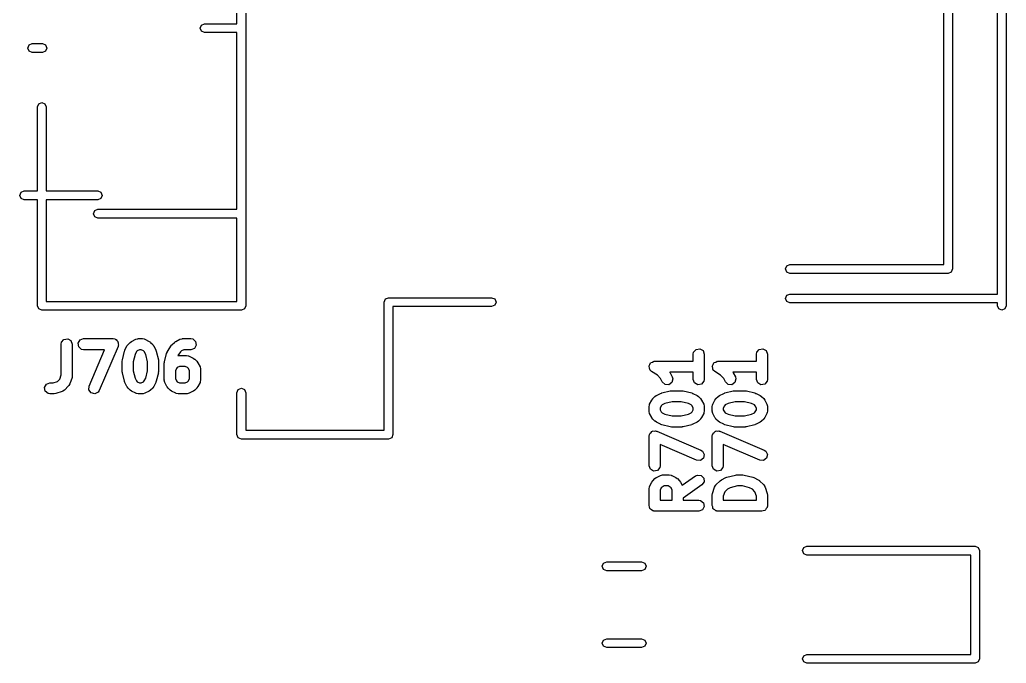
# Model space of a CAD drawing. Extents: x 59.1 to 151.1, y -119.5 to -80.2.
# Drawn here: x 136.59 to 149.99, y -99.86 to -91.12 of the extents above; entities that cross this region are included whole.
import ezdxf

# ---------------------------------------------------------------- set-up
doc = ezdxf.new("R2010")
doc.units = 0
doc.layers.add('BLACK', color=7, linetype='CONTINUOUS')

msp = doc.modelspace()

# ---------------------------------------------------------------- linework, layer by layer
at = {"layer": 'BLACK', "linetype": 'CONTINUOUS'}
for p, q in [((139.66, -85), (139.66, -95)), ((149.99, -85), (149.99, -95)), ((149.87, -94.84), (149.87, -85.16)), ((149.14, -94.44), (149.14, -85.56)), ((149.26, -85.5), (149.26, -94.5)), ((139.54, -91.17), (139.54, -88.79)), ((139.04, -91.23), (139.058, -91.1876)), ((139.058, -91.2724), (139.04, -91.23)), ((139.058, -91.1876), (139.1, -91.17)), ((139.1, -91.17), (139.54, -91.17)), ((139.1, -91.29), (139.058, -91.2724)), ((139.54, -91.29), (139.1, -91.29)), ((139.54, -93.69), (139.54, -91.29)), ((136.7, -91.5), (136.718, -91.4576)), ((136.718, -91.5424), (136.7, -91.5)), ((136.718, -91.4576), (136.76, -91.44)), ((136.76, -91.44), (136.9, -91.44)), ((136.9, -91.44), (136.942, -91.4576)), ((136.942, -91.4576), (136.96, -91.5)), ((136.96, -91.5), (136.942, -91.5424)), ((136.76, -91.56), (136.718, -91.5424)), ((136.9, -91.56), (136.76, -91.56)), ((136.942, -91.5424), (136.9, -91.56)), ((136.83, -92.3), (136.848, -92.2576)), ((136.83, -93.44), (136.83, -92.3)), ((136.848, -92.2576), (136.89, -92.24)), ((136.89, -92.24), (136.932, -92.2576)), ((136.932, -92.2576), (136.95, -92.3)), ((136.95, -92.3), (136.95, -93.44)), ((136.59, -93.5), (136.608, -93.4576)), ((136.608, -93.5424), (136.59, -93.5)), ((136.608, -93.4576), (136.65, -93.44)), ((136.65, -93.44), (136.83, -93.44)), ((136.95, -93.44), (137.65, -93.44)), ((137.65, -93.44), (137.692, -93.4576)), ((137.692, -93.4576), (137.71, -93.5)), ((137.71, -93.5), (137.692, -93.5424)), ((136.65, -93.56), (136.608, -93.5424)), ((136.83, -93.56), (136.65, -93.56)), ((136.83, -95), (136.83, -93.56)), ((137.65, -93.56), (136.95, -93.56)), ((136.95, -93.56), (136.95, -94.94)), ((137.692, -93.5424), (137.65, -93.56)), ((137.59, -93.75), (137.608, -93.7076)), ((137.608, -93.7924), (137.59, -93.75)), ((137.608, -93.7076), (137.65, -93.69)), ((137.65, -93.81), (137.608, -93.7924)), ((137.65, -93.69), (139.54, -93.69)), ((139.54, -93.81), (137.65, -93.81)), ((139.54, -94.94), (139.54, -93.81)), ((146.99, -94.5), (147.008, -94.4576)), ((147.008, -94.4576), (147.05, -94.44)), ((147.05, -94.44), (149.14, -94.44)), ((147.008, -94.5424), (146.99, -94.5)), ((147.05, -94.56), (147.008, -94.5424)), ((149.2, -94.56), (147.05, -94.56)), ((149.242, -94.5424), (149.2, -94.56)), ((149.26, -94.5), (149.242, -94.5424)), ((146.99, -94.9), (147.008, -94.8576)), ((147.008, -94.8576), (147.05, -94.84)), ((147.05, -94.84), (149.87, -94.84)), ((136.848, -95.0424), (136.83, -95)), ((136.95, -94.94), (139.54, -94.94)), ((139.66, -95), (139.642, -95.0424)), ((141.54, -94.95), (141.558, -94.9076)), ((141.54, -96.69), (141.54, -94.95)), ((141.558, -94.9076), (141.6, -94.89)), ((141.6, -94.89), (143, -94.89)), ((143, -94.89), (143.042, -94.9076)), ((143.042, -94.9924), (143, -95.01)), ((143.042, -94.9076), (143.06, -94.95)), ((143.06, -94.95), (143.042, -94.9924)), ((147.008, -94.9424), (146.99, -94.9)), ((147.05, -94.96), (147.008, -94.9424)), ((149.87, -94.96), (147.05, -94.96)), ((149.87, -95), (149.87, -94.96)), ((149.888, -95.0424), (149.87, -95)), ((149.99, -95), (149.972, -95.0424)), ((136.89, -95.06), (136.848, -95.0424)), ((139.6, -95.06), (136.89, -95.06)), ((139.642, -95.0424), (139.6, -95.06)), ((143, -95.01), (141.66, -95.01)), ((141.66, -95.01), (141.66, -96.75)), ((149.93, -95.06), (149.888, -95.0424)), ((149.972, -95.0424), (149.93, -95.06)), ((137.154, -95.5214), (137.158, -95.4958)), ((137.154, -95.9378), (137.154, -95.5214)), ((137.158, -95.4958), (137.191, -95.4565)), ((137.191, -95.4565), (137.242, -95.4476)), ((137.242, -95.4476), (137.286, -95.4732)), ((137.286, -95.4732), (137.304, -95.5214)), ((137.304, -95.5214), (137.304, -95.95)), ((137.383, -95.5084), (137.409, -95.464)), ((137.392, -95.5589), (137.383, -95.5084)), ((137.409, -95.464), (137.457, -95.4464)), ((137.457, -95.4464), (137.857, -95.4464)), ((137.857, -95.4464), (137.883, -95.451)), ((137.883, -95.451), (137.89, -95.4566)), ((137.89, -95.4566), (137.898, -95.4587)), ((137.898, -95.4587), (137.909, -95.4727)), ((137.909, -95.4727), (137.922, -95.4839)), ((137.922, -95.4839), (137.924, -95.4927)), ((137.924, -95.4927), (137.929, -95.4997)), ((137.931, -95.5345), (137.927, -95.5421)), ((137.929, -95.4997), (137.928, -95.5172)), ((137.928, -95.5172), (137.931, -95.5345)), ((138.047, -95.545), (138.061, -95.527)), ((138.061, -95.5255), (138.09, -95.497)), ((138.061, -95.527), (138.061, -95.5255)), ((138.09, -95.497), (138.108, -95.4841)), ((138.108, -95.4841), (138.109, -95.4829)), ((138.109, -95.4829), (138.166, -95.4543)), ((138.166, -95.4543), (138.191, -95.4469)), ((138.191, -95.4469), (138.196, -95.448)), ((138.196, -95.448), (138.2, -95.4464)), ((138.2, -95.4464), (138.257, -95.4464)), ((138.257, -95.4464), (138.283, -95.451)), ((138.283, -95.451), (138.286, -95.4538)), ((138.286, -95.4538), (138.291, -95.4543)), ((138.291, -95.4543), (138.348, -95.4829)), ((138.348, -95.4829), (138.366, -95.4963)), ((138.366, -95.4963), (138.367, -95.497)), ((138.367, -95.497), (138.396, -95.5255)), ((138.396, -95.5255), (138.409, -95.5439)), ((138.595, -95.6227), (138.652, -95.537)), ((138.652, -95.537), (138.66, -95.5287)), ((138.66, -95.5287), (138.661, -95.5255)), ((138.661, -95.5255), (138.69, -95.497)), ((138.69, -95.497), (138.708, -95.4841)), ((138.708, -95.4841), (138.709, -95.4829)), ((138.709, -95.4829), (138.766, -95.4543)), ((138.766, -95.4543), (138.791, -95.4469)), ((138.791, -95.4469), (138.796, -95.448)), ((138.796, -95.448), (138.8, -95.4464)), ((138.8, -95.4464), (138.914, -95.4464)), ((138.914, -95.4464), (138.94, -95.451)), ((138.94, -95.451), (138.979, -95.4839)), ((138.988, -95.5345), (138.962, -95.5789)), ((138.979, -95.4839), (138.988, -95.5345)), ((137.431, -95.5919), (137.392, -95.5589)), ((137.457, -95.5964), (137.431, -95.5919)), ((137.743, -95.5964), (137.457, -95.5964)), ((137.531, -96.0919), (137.743, -95.5964)), ((137.926, -95.551), (137.669, -96.151)), ((137.927, -95.5421), (137.926, -95.551)), ((137.984, -95.7318), (138.013, -95.6175)), ((138.013, -95.6175), (138.018, -95.6057)), ((138.018, -95.6057), (138.019, -95.6022)), ((138.019, -95.6022), (138.047, -95.545)), ((138.156, -95.6619), (138.132, -95.7592)), ((138.176, -95.623), (138.156, -95.6619)), ((138.187, -95.6116), (138.176, -95.623)), ((138.218, -95.5964), (138.187, -95.6116)), ((138.239, -95.5964), (138.218, -95.5964)), ((138.27, -95.6116), (138.239, -95.5964)), ((138.281, -95.623), (138.27, -95.6116)), ((138.301, -95.6619), (138.281, -95.623)), ((138.325, -95.7592), (138.301, -95.6619)), ((138.409, -95.5439), (138.41, -95.545)), ((138.41, -95.545), (138.439, -95.6022)), ((138.439, -95.6022), (138.442, -95.6146)), ((138.442, -95.6146), (138.444, -95.6175)), ((138.444, -95.6175), (138.473, -95.7318)), ((138.556, -95.7604), (138.584, -95.6461)), ((138.584, -95.6461), (138.595, -95.6231)), ((138.595, -95.6231), (138.595, -95.6227)), ((138.773, -95.6264), (138.739, -95.6763)), ((138.739, -95.6763), (138.743, -95.675)), ((138.743, -95.675), (138.857, -95.675)), ((138.787, -95.6116), (138.773, -95.6264)), ((138.818, -95.5964), (138.787, -95.6116)), ((138.914, -95.5964), (138.818, -95.5964)), ((138.857, -95.675), (138.883, -95.6795)), ((138.962, -95.5789), (138.914, -95.5964)), ((145.738, -95.6571), (145.743, -95.6315)), ((145.738, -95.7536), (145.738, -95.6571)), ((145.743, -95.6315), (145.776, -95.5922)), ((145.776, -95.5922), (145.826, -95.5833)), ((145.826, -95.5833), (145.871, -95.6089)), ((145.871, -95.6089), (145.888, -95.6571)), ((145.888, -95.6571), (145.888, -96)), ((146.596, -95.6571), (146.601, -95.6315)), ((146.596, -95.7536), (146.596, -95.6571)), ((146.601, -95.6315), (146.634, -95.5922)), ((146.634, -95.5922), (146.684, -95.5833)), ((146.684, -95.5833), (146.729, -95.6089)), ((146.729, -95.6089), (146.746, -95.6571)), ((146.746, -95.6571), (146.746, -96)), ((137.982, -95.75), (137.985, -95.7353)), ((137.982, -95.8929), (137.982, -95.75)), ((137.985, -95.7353), (137.984, -95.7318)), ((138.132, -95.7592), (138.132, -95.8836)), ((138.325, -95.8836), (138.325, -95.7592)), ((138.473, -95.7318), (138.474, -95.7467)), ((138.474, -95.7467), (138.475, -95.75)), ((138.475, -95.75), (138.475, -95.8929)), ((138.554, -95.7786), (138.556, -95.7638)), ((138.554, -96.0071), (138.554, -95.7786)), ((138.556, -95.7638), (138.556, -95.7604)), ((138.883, -95.6795), (138.886, -95.6824)), ((138.886, -95.6824), (138.891, -95.6829)), ((138.891, -95.6829), (138.948, -95.7115)), ((138.948, -95.7115), (138.966, -95.7248)), ((138.966, -95.7248), (138.967, -95.7255)), ((138.967, -95.7255), (138.996, -95.7541)), ((138.996, -95.7541), (139.009, -95.7725)), ((139.009, -95.7725), (139.01, -95.7736)), ((139.01, -95.7736), (139.039, -95.8307)), ((145.14, -95.8155), (145.15, -95.7967)), ((145.15, -95.7967), (145.159, -95.7768)), ((145.159, -95.7768), (145.163, -95.7749)), ((145.163, -95.7749), (145.165, -95.7711)), ((145.165, -95.7711), (145.186, -95.7637)), ((145.186, -95.7637), (145.205, -95.754)), ((145.205, -95.754), (145.209, -95.755)), ((145.209, -95.755), (145.213, -95.7536)), ((145.213, -95.7536), (145.738, -95.7536)), ((145.998, -95.8155), (146.008, -95.7967)), ((146.008, -95.7967), (146.017, -95.7768)), ((146.017, -95.7768), (146.021, -95.7749)), ((146.021, -95.7749), (146.023, -95.7711)), ((146.023, -95.7711), (146.044, -95.7637)), ((146.044, -95.7637), (146.063, -95.754)), ((146.063, -95.754), (146.067, -95.755)), ((146.067, -95.755), (146.071, -95.7536)), ((146.071, -95.7536), (146.596, -95.7536)), ((137.134, -95.9952), (137.154, -95.9378)), ((137.983, -95.8961), (137.982, -95.8929)), ((137.984, -95.911), (137.983, -95.8961)), ((138.013, -96.0253), (137.984, -95.911)), ((138.132, -95.8836), (138.156, -95.981)), ((138.301, -95.981), (138.325, -95.8836)), ((138.473, -95.911), (138.444, -96.0253)), ((138.475, -95.8929), (138.472, -95.9076)), ((138.472, -95.9076), (138.473, -95.911)), ((138.719, -95.8516), (138.704, -95.882)), ((138.704, -95.882), (138.704, -95.9894)), ((138.73, -95.8402), (138.719, -95.8516)), ((138.761, -95.825), (138.73, -95.8402)), ((138.839, -95.825), (138.761, -95.825)), ((138.87, -95.8402), (138.839, -95.825)), ((138.881, -95.8516), (138.87, -95.8402)), ((138.896, -95.882), (138.881, -95.8516)), ((138.896, -95.9894), (138.896, -95.882)), ((139.039, -95.8307), (139.046, -95.8557)), ((139.046, -95.8557), (139.045, -95.8601)), ((139.045, -95.8601), (139.046, -95.8643)), ((139.046, -95.8643), (139.046, -96.0071)), ((145.139, -95.8237), (145.14, -95.8198)), ((145.145, -95.8446), (145.139, -95.8237)), ((145.14, -95.8198), (145.14, -95.8155)), ((145.148, -95.8661), (145.145, -95.8446)), ((145.152, -95.8688), (145.148, -95.8661)), ((145.153, -95.873), (145.152, -95.8688)), ((145.172, -95.891), (145.153, -95.873)), ((145.251, -95.944), (145.172, -95.891)), ((145.295, -95.9873), (145.251, -95.944)), ((145.738, -95.9036), (145.419, -95.9036)), ((145.419, -95.9036), (145.422, -95.9082)), ((145.422, -95.9082), (145.423, -95.9093)), ((145.423, -95.9093), (145.452, -95.9665)), ((145.738, -96), (145.738, -95.9036)), ((145.997, -95.8237), (145.998, -95.8198)), ((146.003, -95.8446), (145.997, -95.8237)), ((145.998, -95.8198), (145.998, -95.8155)), ((146.006, -95.8661), (146.003, -95.8446)), ((146.01, -95.8688), (146.006, -95.8661)), ((146.011, -95.873), (146.01, -95.8688)), ((146.03, -95.891), (146.011, -95.873)), ((146.109, -95.944), (146.03, -95.891)), ((146.153, -95.9873), (146.109, -95.944)), ((146.596, -95.9036), (146.277, -95.9036)), ((146.277, -95.9036), (146.28, -95.9082)), ((146.28, -95.9082), (146.281, -95.9093)), ((146.281, -95.9093), (146.31, -95.9665)), ((146.596, -96), (146.596, -95.9036)), ((136.926, -96.1084), (136.952, -96.064)), ((136.952, -96.064), (137, -96.0464)), ((137, -96.0464), (137.045, -96.0464)), ((137.045, -96.0464), (137.102, -96.0273)), ((137.102, -96.0273), (137.134, -95.9952)), ((137.271, -96.0594), (137.259, -96.0823)), ((137.3, -95.9737), (137.271, -96.0594)), ((137.304, -95.95), (137.3, -95.9721)), ((137.3, -95.9721), (137.3, -95.9737)), ((138.015, -96.0283), (138.013, -96.0253)), ((138.019, -96.0407), (138.015, -96.0283)), ((138.047, -96.0978), (138.019, -96.0407)), ((138.156, -95.981), (138.176, -96.0199)), ((138.176, -96.0199), (138.187, -96.0312)), ((138.187, -96.0312), (138.218, -96.0464)), ((138.218, -96.0464), (138.239, -96.0464)), ((138.239, -96.0464), (138.27, -96.0312)), ((138.27, -96.0312), (138.281, -96.0199)), ((138.281, -96.0199), (138.301, -95.981)), ((138.439, -96.0407), (138.41, -96.0978)), ((138.444, -96.0253), (138.439, -96.0372)), ((138.439, -96.0372), (138.439, -96.0407)), ((138.555, -96.0114), (138.554, -96.0071)), ((138.554, -96.0157), (138.555, -96.0114)), ((138.561, -96.0407), (138.554, -96.0157)), ((138.59, -96.0978), (138.561, -96.0407)), ((138.704, -95.9894), (138.719, -96.0199)), ((138.719, -96.0199), (138.73, -96.0312)), ((138.73, -96.0312), (138.761, -96.0464)), ((138.761, -96.0464), (138.839, -96.0464)), ((138.839, -96.0464), (138.87, -96.0312)), ((138.87, -96.0312), (138.881, -96.0199)), ((138.881, -96.0199), (138.896, -95.9894)), ((139.039, -96.0407), (139.01, -96.0978)), ((139.042, -96.0328), (139.039, -96.0362)), ((139.039, -96.0362), (139.039, -96.0407)), ((139.046, -96.0071), (139.042, -96.0328)), ((145.318, -96.0335), (145.295, -95.9873)), ((145.355, -96.0688), (145.318, -96.0335)), ((145.406, -96.0719), (145.355, -96.0688)), ((145.447, -96.0413), (145.406, -96.0719)), ((145.459, -95.9914), (145.447, -96.0413)), ((145.452, -95.9665), (145.459, -95.9914)), ((145.756, -96.0482), (145.738, -96)), ((145.8, -96.0739), (145.756, -96.0482)), ((145.851, -96.065), (145.8, -96.0739)), ((145.884, -96.0257), (145.851, -96.065)), ((145.888, -96), (145.884, -96.0257)), ((146.176, -96.0335), (146.153, -95.9873)), ((146.213, -96.0688), (146.176, -96.0335)), ((146.264, -96.0719), (146.213, -96.0688)), ((146.305, -96.0413), (146.264, -96.0719)), ((146.317, -95.9914), (146.305, -96.0413)), ((146.31, -95.9665), (146.317, -95.9914)), ((146.614, -96.0482), (146.596, -96)), ((146.658, -96.0739), (146.614, -96.0482)), ((146.709, -96.065), (146.658, -96.0739)), ((146.742, -96.0257), (146.709, -96.065)), ((146.746, -96), (146.742, -96.0257)), ((136.935, -96.1589), (136.926, -96.1084)), ((136.974, -96.1919), (136.935, -96.1589)), ((137, -96.1964), (136.974, -96.1919)), ((137.057, -96.1964), (137, -96.1964)), ((137.059, -96.1959), (137.057, -96.1964)), ((137.081, -96.1926), (137.059, -96.1959)), ((137.167, -96.164), (137.081, -96.1926)), ((137.17, -96.1612), (137.167, -96.164)), ((137.175, -96.1608), (137.17, -96.1612)), ((137.196, -96.1459), (137.175, -96.1608)), ((137.253, -96.0887), (137.196, -96.1459)), ((137.255, -96.0847), (137.253, -96.0887)), ((137.259, -96.0823), (137.255, -96.0847)), ((137.528, -96.1431), (137.531, -96.0919)), ((137.559, -96.1842), (137.528, -96.1431)), ((137.609, -96.1959), (137.559, -96.1842)), ((137.655, -96.1728), (137.609, -96.1959)), ((137.669, -96.151), (137.655, -96.1728)), ((138.048, -96.099), (138.047, -96.0978)), ((138.061, -96.1173), (138.048, -96.099)), ((138.09, -96.1459), (138.061, -96.1173)), ((138.091, -96.1466), (138.09, -96.1459)), ((138.109, -96.1599), (138.091, -96.1466)), ((138.166, -96.1885), (138.109, -96.1599)), ((138.171, -96.189), (138.166, -96.1885)), ((138.174, -96.1919), (138.171, -96.189)), ((138.2, -96.1964), (138.174, -96.1919)), ((138.257, -96.1964), (138.2, -96.1964)), ((138.261, -96.1949), (138.257, -96.1964)), ((138.266, -96.1959), (138.261, -96.1949)), ((138.291, -96.1885), (138.266, -96.1959)), ((138.348, -96.1599), (138.291, -96.1885)), ((138.349, -96.1587), (138.348, -96.1599)), ((138.367, -96.1459), (138.349, -96.1587)), ((138.396, -96.1173), (138.367, -96.1459)), ((138.397, -96.1158), (138.396, -96.1173)), ((138.41, -96.0978), (138.397, -96.1158)), ((138.591, -96.099), (138.59, -96.0978)), ((138.604, -96.1173), (138.591, -96.099)), ((138.633, -96.1459), (138.604, -96.1173)), ((138.634, -96.1466), (138.633, -96.1459)), ((138.652, -96.1599), (138.634, -96.1466)), ((138.709, -96.1885), (138.652, -96.1599)), ((138.714, -96.189), (138.709, -96.1885)), ((138.717, -96.1919), (138.714, -96.189)), ((138.743, -96.1964), (138.717, -96.1919)), ((138.857, -96.1964), (138.743, -96.1964)), ((138.861, -96.1949), (138.857, -96.1964)), ((138.866, -96.1959), (138.861, -96.1949)), ((138.891, -96.1885), (138.866, -96.1959)), ((138.948, -96.1599), (138.891, -96.1885)), ((138.949, -96.1587), (138.948, -96.1599)), ((138.967, -96.1459), (138.949, -96.1587)), ((138.996, -96.1173), (138.967, -96.1459)), ((138.997, -96.1158), (138.996, -96.1173)), ((139.01, -96.0978), (138.997, -96.1158)), ((139.54, -96.18), (139.558, -96.1376)), ((139.54, -96.75), (139.54, -96.18)), ((139.558, -96.1376), (139.6, -96.12)), ((139.6, -96.12), (139.642, -96.1376)), ((139.642, -96.1376), (139.66, -96.18)), ((139.66, -96.18), (139.66, -96.69)), ((145.237, -96.2186), (145.294, -96.1901)), ((145.294, -96.1901), (145.307, -96.1864)), ((145.307, -96.1864), (145.31, -96.1844)), ((145.31, -96.1844), (145.424, -96.1558)), ((145.424, -96.1558), (145.439, -96.1548)), ((145.439, -96.1548), (145.442, -96.1536)), ((145.442, -96.1536), (145.585, -96.1536)), ((145.585, -96.1536), (145.6, -96.1562)), ((145.6, -96.1562), (145.603, -96.1558)), ((145.603, -96.1558), (145.717, -96.1844)), ((145.717, -96.1844), (145.729, -96.1897)), ((145.729, -96.1897), (145.733, -96.1901)), ((145.733, -96.1901), (145.79, -96.2186)), ((146.095, -96.2186), (146.152, -96.1901)), ((146.152, -96.1901), (146.165, -96.1864)), ((146.165, -96.1864), (146.168, -96.1844)), ((146.168, -96.1844), (146.282, -96.1558)), ((146.282, -96.1558), (146.297, -96.1548)), ((146.297, -96.1548), (146.3, -96.1536)), ((146.3, -96.1536), (146.443, -96.1536)), ((146.443, -96.1536), (146.458, -96.1562)), ((146.458, -96.1562), (146.461, -96.1558)), ((146.461, -96.1558), (146.575, -96.1844)), ((146.575, -96.1844), (146.587, -96.1897)), ((146.587, -96.1897), (146.591, -96.1901)), ((146.591, -96.1901), (146.648, -96.2186)), ((145.138, -96.3714), (145.143, -96.3458)), ((145.143, -96.3458), (145.146, -96.3423)), ((145.146, -96.3379), (145.175, -96.2807)), ((145.146, -96.3423), (145.146, -96.3379)), ((145.175, -96.2807), (145.188, -96.2627)), ((145.188, -96.2627), (145.189, -96.2613)), ((145.189, -96.2613), (145.218, -96.2327)), ((145.218, -96.2327), (145.236, -96.2198)), ((145.236, -96.2198), (145.237, -96.2186)), ((145.354, -96.3279), (145.315, -96.3474)), ((145.451, -96.3036), (145.354, -96.3279)), ((145.576, -96.3036), (145.451, -96.3036)), ((145.673, -96.3279), (145.576, -96.3036)), ((145.712, -96.3474), (145.673, -96.3279)), ((145.79, -96.2186), (145.808, -96.232)), ((145.808, -96.232), (145.809, -96.2327)), ((145.809, -96.2327), (145.838, -96.2613)), ((145.838, -96.2613), (145.851, -96.2796)), ((145.851, -96.2796), (145.852, -96.2807)), ((145.852, -96.2807), (145.881, -96.3379)), ((145.881, -96.3379), (145.888, -96.3629)), ((145.996, -96.3714), (146.001, -96.3458)), ((146.001, -96.3458), (146.004, -96.3423)), ((146.004, -96.3379), (146.033, -96.2807)), ((146.004, -96.3423), (146.004, -96.3379)), ((146.033, -96.2807), (146.046, -96.2627)), ((146.046, -96.2627), (146.047, -96.2613)), ((146.047, -96.2613), (146.076, -96.2327)), ((146.076, -96.2327), (146.094, -96.2198)), ((146.094, -96.2198), (146.095, -96.2186)), ((146.212, -96.3279), (146.173, -96.3474)), ((146.309, -96.3036), (146.212, -96.3279)), ((146.434, -96.3036), (146.309, -96.3036)), ((146.531, -96.3279), (146.434, -96.3036)), ((146.57, -96.3474), (146.531, -96.3279)), ((146.648, -96.2186), (146.666, -96.232)), ((146.666, -96.232), (146.667, -96.2327)), ((146.667, -96.2327), (146.696, -96.2613)), ((146.696, -96.2613), (146.709, -96.2796)), ((146.709, -96.2796), (146.71, -96.2807)), ((146.71, -96.2807), (146.739, -96.3379)), ((146.739, -96.3379), (146.746, -96.3629)), ((145.138, -96.4286), (145.138, -96.3714)), ((145.14, -96.4328), (145.138, -96.4286)), ((145.139, -96.4371), (145.14, -96.4328)), ((145.146, -96.4621), (145.139, -96.4371)), ((145.175, -96.5193), (145.146, -96.4621)), ((145.304, -96.3587), (145.288, -96.3891)), ((145.288, -96.3891), (145.288, -96.4109)), ((145.288, -96.4109), (145.304, -96.4413)), ((145.315, -96.3474), (145.304, -96.3587)), ((145.304, -96.4413), (145.315, -96.4526)), ((145.315, -96.4526), (145.354, -96.4721)), ((145.354, -96.4721), (145.451, -96.4964)), ((145.576, -96.4964), (145.673, -96.4721)), ((145.673, -96.4721), (145.712, -96.4526)), ((145.723, -96.3587), (145.712, -96.3474)), ((145.712, -96.4526), (145.723, -96.4413)), ((145.738, -96.3891), (145.723, -96.3587)), ((145.723, -96.4413), (145.738, -96.4109)), ((145.738, -96.4109), (145.738, -96.3891)), ((145.881, -96.4621), (145.852, -96.5193)), ((145.884, -96.4542), (145.881, -96.4577)), ((145.881, -96.4577), (145.881, -96.4621)), ((145.888, -96.4286), (145.884, -96.4542)), ((145.888, -96.3629), (145.887, -96.3672)), ((145.887, -96.3672), (145.888, -96.3714)), ((145.888, -96.3714), (145.888, -96.4286)), ((145.996, -96.4286), (145.996, -96.3714)), ((145.998, -96.4328), (145.996, -96.4286)), ((145.997, -96.4371), (145.998, -96.4328)), ((146.004, -96.4621), (145.997, -96.4371)), ((146.033, -96.5193), (146.004, -96.4621)), ((146.162, -96.3587), (146.146, -96.3891)), ((146.146, -96.3891), (146.146, -96.4109)), ((146.146, -96.4109), (146.162, -96.4413)), ((146.173, -96.3474), (146.162, -96.3587)), ((146.162, -96.4413), (146.173, -96.4526)), ((146.173, -96.4526), (146.212, -96.4721)), ((146.212, -96.4721), (146.309, -96.4964)), ((146.434, -96.4964), (146.531, -96.4721)), ((146.531, -96.4721), (146.57, -96.4526)), ((146.581, -96.3587), (146.57, -96.3474)), ((146.57, -96.4526), (146.581, -96.4413)), ((146.596, -96.3891), (146.581, -96.3587)), ((146.581, -96.4413), (146.596, -96.4109)), ((146.596, -96.4109), (146.596, -96.3891)), ((146.739, -96.4621), (146.71, -96.5193)), ((146.742, -96.4542), (146.739, -96.4577)), ((146.739, -96.4577), (146.739, -96.4621)), ((146.746, -96.4286), (146.742, -96.4542)), ((146.746, -96.3629), (146.745, -96.3672)), ((146.745, -96.3672), (146.746, -96.3714)), ((146.746, -96.3714), (146.746, -96.4286)), ((145.176, -96.5204), (145.175, -96.5193)), ((145.189, -96.5387), (145.176, -96.5204)), ((145.218, -96.5673), (145.189, -96.5387)), ((145.219, -96.568), (145.218, -96.5673)), ((145.237, -96.5814), (145.219, -96.568)), ((145.294, -96.6099), (145.237, -96.5814)), ((145.298, -96.6103), (145.294, -96.6099)), ((145.31, -96.6156), (145.298, -96.6103)), ((145.451, -96.4964), (145.576, -96.4964)), ((145.72, -96.6136), (145.717, -96.6156)), ((145.733, -96.6099), (145.72, -96.6136)), ((145.79, -96.5814), (145.733, -96.6099)), ((145.791, -96.5802), (145.79, -96.5814)), ((145.809, -96.5673), (145.791, -96.5802)), ((145.838, -96.5387), (145.809, -96.5673)), ((145.839, -96.5373), (145.838, -96.5387)), ((145.852, -96.5193), (145.839, -96.5373)), ((146.034, -96.5204), (146.033, -96.5193)), ((146.047, -96.5387), (146.034, -96.5204)), ((146.076, -96.5673), (146.047, -96.5387)), ((146.077, -96.568), (146.076, -96.5673)), ((146.095, -96.5814), (146.077, -96.568)), ((146.152, -96.6099), (146.095, -96.5814)), ((146.156, -96.6103), (146.152, -96.6099)), ((146.168, -96.6156), (146.156, -96.6103)), ((146.309, -96.4964), (146.434, -96.4964)), ((146.578, -96.6136), (146.575, -96.6156)), ((146.591, -96.6099), (146.578, -96.6136)), ((146.648, -96.5814), (146.591, -96.6099)), ((146.649, -96.5802), (146.648, -96.5814)), ((146.667, -96.5673), (146.649, -96.5802)), ((146.696, -96.5387), (146.667, -96.5673)), ((146.697, -96.5373), (146.696, -96.5387)), ((146.71, -96.5193), (146.697, -96.5373)), ((139.66, -96.69), (141.54, -96.69)), ((145.138, -96.7714), (145.143, -96.7458)), ((145.143, -96.7458), (145.149, -96.739)), ((145.149, -96.739), (145.151, -96.7304)), ((145.151, -96.7304), (145.165, -96.7199)), ((145.165, -96.7199), (145.176, -96.7065)), ((145.176, -96.7065), (145.185, -96.7049)), ((145.185, -96.7049), (145.192, -96.6996)), ((145.192, -96.6996), (145.209, -96.7006)), ((145.209, -96.7006), (145.226, -96.6976)), ((145.226, -96.6976), (145.234, -96.702)), ((145.234, -96.702), (145.243, -96.7025)), ((145.243, -96.7025), (145.843, -96.9596)), ((145.424, -96.6442), (145.31, -96.6156)), ((145.427, -96.6438), (145.424, -96.6442)), ((145.442, -96.6464), (145.427, -96.6438)), ((145.585, -96.6464), (145.442, -96.6464)), ((145.588, -96.6452), (145.585, -96.6464)), ((145.603, -96.6442), (145.588, -96.6452)), ((145.717, -96.6156), (145.603, -96.6442)), ((145.996, -96.7714), (146.001, -96.7458)), ((146.001, -96.7458), (146.007, -96.739)), ((146.007, -96.739), (146.009, -96.7304)), ((146.009, -96.7304), (146.023, -96.7199)), ((146.023, -96.7199), (146.034, -96.7065)), ((146.034, -96.7065), (146.043, -96.7049)), ((146.043, -96.7049), (146.05, -96.6996)), ((146.05, -96.6996), (146.067, -96.7006)), ((146.067, -96.7006), (146.084, -96.6976)), ((146.084, -96.6976), (146.092, -96.702)), ((146.092, -96.702), (146.101, -96.7025)), ((146.101, -96.7025), (146.701, -96.9596)), ((146.282, -96.6442), (146.168, -96.6156)), ((146.285, -96.6438), (146.282, -96.6442)), ((146.3, -96.6464), (146.285, -96.6438)), ((146.443, -96.6464), (146.3, -96.6464)), ((146.446, -96.6452), (146.443, -96.6464)), ((146.461, -96.6442), (146.446, -96.6452)), ((146.575, -96.6156), (146.461, -96.6442)), ((139.558, -96.7924), (139.54, -96.75)), ((139.6, -96.81), (139.558, -96.7924)), ((141.6, -96.81), (139.6, -96.81)), ((141.642, -96.7924), (141.6, -96.81)), ((141.66, -96.75), (141.642, -96.7924)), ((145.138, -97.1714), (145.138, -96.7714)), ((145.996, -97.1714), (145.996, -96.7714)), ((145.784, -97.0975), (145.288, -96.8852)), ((145.288, -96.8852), (145.288, -97.1714)), ((145.843, -96.9596), (145.865, -96.9739)), ((145.865, -96.9739), (145.888, -97.0197)), ((146.642, -97.0975), (146.146, -96.8852)), ((146.146, -96.8852), (146.146, -97.1714)), ((146.701, -96.9596), (146.723, -96.9739)), ((146.723, -96.9739), (146.746, -97.0197)), ((145.835, -97.1004), (145.784, -97.0975)), ((145.876, -97.0696), (145.835, -97.1004)), ((145.888, -97.0197), (145.876, -97.0696)), ((146.693, -97.1004), (146.642, -97.0975)), ((146.734, -97.0696), (146.693, -97.1004)), ((146.746, -97.0197), (146.734, -97.0696)), ((145.156, -97.2196), (145.138, -97.1714)), ((145.2, -97.2453), (145.156, -97.2196)), ((145.251, -97.2364), (145.2, -97.2453)), ((145.284, -97.1971), (145.251, -97.2364)), ((145.288, -97.1714), (145.284, -97.1971)), ((146.014, -97.2196), (145.996, -97.1714)), ((146.058, -97.2453), (146.014, -97.2196)), ((146.109, -97.2364), (146.058, -97.2453)), ((146.142, -97.1971), (146.109, -97.2364)), ((146.146, -97.1714), (146.142, -97.1971)), ((145.146, -97.4522), (145.175, -97.395)), ((145.175, -97.395), (145.188, -97.377)), ((145.188, -97.377), (145.189, -97.3755)), ((145.189, -97.3755), (145.218, -97.347)), ((145.218, -97.347), (145.236, -97.3341)), ((145.236, -97.3341), (145.237, -97.3329)), ((145.237, -97.3329), (145.294, -97.3043)), ((145.294, -97.3043), (145.319, -97.2969)), ((145.319, -97.2969), (145.323, -97.298)), ((145.323, -97.298), (145.328, -97.2964)), ((145.328, -97.2964), (145.413, -97.2964)), ((145.413, -97.2964), (145.439, -97.301)), ((145.439, -97.301), (145.443, -97.3038)), ((145.443, -97.3038), (145.447, -97.3043)), ((145.447, -97.3043), (145.504, -97.3329)), ((145.504, -97.3329), (145.522, -97.3463)), ((145.522, -97.3463), (145.524, -97.347)), ((145.524, -97.347), (145.552, -97.3755)), ((145.552, -97.3755), (145.565, -97.3939)), ((145.565, -97.3939), (145.566, -97.395)), ((145.566, -97.395), (145.588, -97.4379)), ((145.588, -97.4379), (145.77, -97.31)), ((145.77, -97.31), (145.794, -97.299)), ((145.794, -97.299), (145.845, -97.3035)), ((145.845, -97.3035), (145.881, -97.3397)), ((145.886, -97.3909), (145.856, -97.4329)), ((145.881, -97.3397), (145.886, -97.3909)), ((146.047, -97.4327), (146.104, -97.3755)), ((146.104, -97.3755), (146.122, -97.3627)), ((146.122, -97.3627), (146.124, -97.3615)), ((146.124, -97.3615), (146.181, -97.3329)), ((146.181, -97.3329), (146.193, -97.3292)), ((146.193, -97.3292), (146.196, -97.3272)), ((146.196, -97.3272), (146.31, -97.2987)), ((146.31, -97.2987), (146.325, -97.2976)), ((146.325, -97.2976), (146.329, -97.2964)), ((146.329, -97.2964), (146.414, -97.2964)), ((146.414, -97.2964), (146.429, -97.299)), ((146.429, -97.299), (146.432, -97.2987)), ((146.432, -97.2987), (146.547, -97.3272)), ((146.547, -97.3272), (146.559, -97.3325)), ((146.559, -97.3325), (146.562, -97.3329)), ((146.562, -97.3329), (146.619, -97.3615)), ((146.619, -97.3615), (146.637, -97.3748)), ((146.637, -97.3748), (146.639, -97.3755)), ((146.639, -97.3755), (146.696, -97.4327)), ((145.138, -97.4857), (145.143, -97.4601)), ((145.138, -97.7143), (145.138, -97.4857)), ((145.143, -97.4601), (145.146, -97.4566)), ((145.146, -97.4566), (145.146, -97.4522)), ((145.304, -97.473), (145.288, -97.5034)), ((145.288, -97.5034), (145.288, -97.6393)), ((145.315, -97.4616), (145.304, -97.473)), ((145.345, -97.4464), (145.315, -97.4616)), ((145.396, -97.4464), (145.345, -97.4464)), ((145.426, -97.4616), (145.396, -97.4464)), ((145.438, -97.473), (145.426, -97.4616)), ((145.453, -97.5034), (145.438, -97.473)), ((145.453, -97.6393), (145.453, -97.5034)), ((145.856, -97.4329), (145.603, -97.6105)), ((145.996, -97.5714), (146, -97.5493)), ((146, -97.5477), (146.029, -97.462)), ((146, -97.5493), (146, -97.5477)), ((146.029, -97.462), (146.041, -97.4391)), ((146.041, -97.4391), (146.045, -97.4367)), ((146.045, -97.4367), (146.047, -97.4327)), ((146.166, -97.5262), (146.146, -97.5836)), ((146.202, -97.4902), (146.166, -97.5262)), ((146.24, -97.4708), (146.202, -97.4902)), ((146.338, -97.4464), (146.24, -97.4708)), ((146.405, -97.4464), (146.338, -97.4464)), ((146.502, -97.4708), (146.405, -97.4464)), ((146.541, -97.4902), (146.502, -97.4708)), ((146.577, -97.5262), (146.541, -97.4902)), ((146.596, -97.5836), (146.577, -97.5262)), ((146.696, -97.4327), (146.711, -97.454)), ((146.711, -97.454), (146.711, -97.4585)), ((146.711, -97.4585), (146.714, -97.462)), ((146.714, -97.462), (146.743, -97.5477)), ((146.743, -97.5477), (146.746, -97.5699)), ((145.288, -97.6393), (145.453, -97.6393)), ((145.603, -97.6105), (145.603, -97.6393)), ((145.603, -97.6393), (145.813, -97.6393)), ((145.813, -97.6393), (145.839, -97.6438)), ((145.839, -97.6438), (145.878, -97.6768)), ((145.878, -97.6768), (145.887, -97.7273)), ((145.996, -97.7143), (145.996, -97.5714)), ((146.146, -97.5836), (146.146, -97.6393)), ((146.146, -97.6393), (146.596, -97.6393)), ((146.596, -97.6393), (146.596, -97.5836)), ((146.746, -97.5699), (146.746, -97.5714)), ((146.746, -97.5714), (146.746, -97.7143)), ((145.145, -97.7326), (145.138, -97.7143)), ((145.148, -97.7518), (145.145, -97.7326)), ((145.154, -97.7561), (145.148, -97.7518)), ((145.156, -97.7625), (145.154, -97.7561)), ((145.173, -97.7722), (145.156, -97.7625)), ((145.188, -97.7848), (145.173, -97.7722)), ((145.198, -97.7865), (145.188, -97.7848)), ((145.2, -97.7881), (145.198, -97.7865)), ((145.204, -97.7876), (145.2, -97.7881)), ((145.213, -97.7893), (145.204, -97.7876)), ((145.813, -97.7893), (145.213, -97.7893)), ((145.862, -97.7717), (145.813, -97.7893)), ((145.887, -97.7273), (145.862, -97.7717)), ((146.003, -97.7326), (145.996, -97.7143)), ((146.006, -97.7518), (146.003, -97.7326)), ((146.012, -97.7561), (146.006, -97.7518)), ((146.014, -97.7625), (146.012, -97.7561)), ((146.031, -97.7722), (146.014, -97.7625)), ((146.046, -97.7848), (146.031, -97.7722)), ((146.056, -97.7865), (146.046, -97.7848)), ((146.058, -97.7881), (146.056, -97.7865)), ((146.062, -97.7876), (146.058, -97.7881)), ((146.071, -97.7893), (146.062, -97.7876)), ((146.671, -97.7893), (146.071, -97.7893)), ((146.69, -97.7826), (146.671, -97.7893)), ((146.709, -97.7792), (146.69, -97.7826)), ((146.713, -97.7741), (146.709, -97.7792)), ((146.72, -97.7717), (146.713, -97.7741)), ((146.729, -97.7549), (146.72, -97.7717)), ((146.742, -97.7399), (146.729, -97.7549)), ((146.744, -97.7302), (146.742, -97.7399)), ((146.745, -97.7273), (146.744, -97.7302)), ((146.746, -97.7143), (146.745, -97.724)), ((146.745, -97.724), (146.745, -97.7273)), ((147.222, -98.325), (147.24, -98.2826)), ((147.24, -98.3674), (147.222, -98.325)), ((147.24, -98.2826), (147.282, -98.265)), ((147.282, -98.265), (149.567, -98.265)), ((149.567, -98.265), (149.609, -98.2826)), ((149.609, -98.2826), (149.627, -98.325)), ((149.627, -98.325), (149.627, -99.795)), ((144.52, -98.4951), (144.563, -98.4775)), ((144.563, -98.4775), (145.037, -98.4775)), ((145.037, -98.4775), (145.08, -98.4951)), ((147.282, -98.385), (147.24, -98.3674)), ((149.507, -98.385), (147.282, -98.385)), ((149.507, -99.735), (149.507, -98.385)), ((144.503, -98.5375), (144.52, -98.4951)), ((144.52, -98.5799), (144.503, -98.5375)), ((144.563, -98.5975), (144.52, -98.5799)), ((145.037, -98.5975), (144.563, -98.5975)), ((145.08, -98.5799), (145.037, -98.5975)), ((145.08, -98.4951), (145.097, -98.5375)), ((145.097, -98.5375), (145.08, -98.5799)), ((144.503, -99.5825), (144.52, -99.5401)), ((144.52, -99.5401), (144.563, -99.5225)), ((144.563, -99.5225), (145.037, -99.5225)), ((145.037, -99.5225), (145.08, -99.5401)), ((145.08, -99.5401), (145.097, -99.5825)), ((144.52, -99.6249), (144.503, -99.5825)), ((144.563, -99.6425), (144.52, -99.6249)), ((145.037, -99.6425), (144.563, -99.6425)), ((145.08, -99.6249), (145.037, -99.6425)), ((145.097, -99.5825), (145.08, -99.6249)), ((147.222, -99.795), (147.24, -99.7526)), ((147.24, -99.8374), (147.222, -99.795)), ((147.24, -99.7526), (147.282, -99.735)), ((147.282, -99.735), (149.507, -99.735)), ((149.627, -99.795), (149.609, -99.8374)), ((147.282, -99.855), (147.24, -99.8374)), ((149.567, -99.855), (147.282, -99.855)), ((149.609, -99.8374), (149.567, -99.855))]:
    msp.add_line(p, q, dxfattribs=at)

doc.saveas('drawing.dxf')
